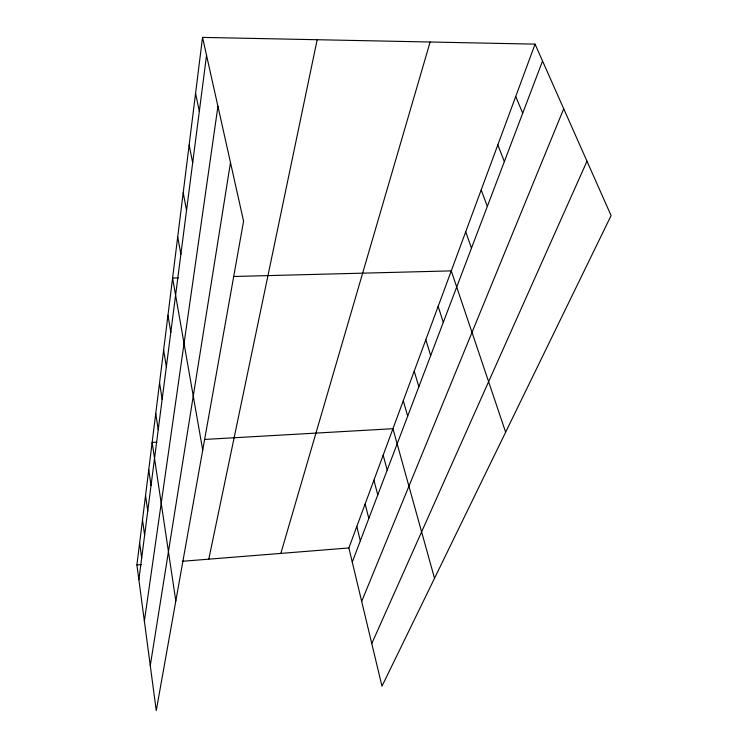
<?xml version="1.0" encoding="UTF-8"?>
<svg xmlns="http://www.w3.org/2000/svg" width="748" height="748" viewBox="0 0 748 748"><rect width="100%" height="100%" fill="white"/><g stroke="black" fill="none" stroke-linecap="round" stroke-linejoin="round"><path stroke-width="1.12" d="M202.53 37.4L243.577 221.156L156.248 710.6L136.903 564.918L202.53 37.4L535.063 44.132L611.097 215.583L381.985 686.206L348.877 547.957L535.063 44.132M138.876 579.765L206.542 55.361M144.373 621.158L217.93 106.338M150.273 665.608L230.496 162.568M208.795 559.167L317.171 39.719M280.837 553.398L430.128 42.01M352.261 562.075L542.543 61.009M361.677 601.42L563.721 108.769M371.775 643.589L586.984 161.213M136.903 564.918L141.428 564.562M182.306 561.29L348.877 547.957M156.734 442.171L152.143 442.433L175.808 600.943M205.074 439.413L392.943 428.707L434.513 578.298M178.323 277.919L172.592 278.069L202.727 450.081M233.385 276.498L451.268 270.879L505.639 432.213M515.727 96.464L522.712 113.247M497.822 144.916L504.358 161.568M481.198 189.899L487.331 206.401M465.714 231.787L471.483 248.121M438.141 306.399L443.293 322.36M425.808 339.77L430.698 355.524M414.205 371.167L418.852 386.725M403.275 400.76L407.688 416.122M383.172 455.149L387.193 470.09M373.925 480.188L377.759 494.914M365.146 503.937L368.82 518.467M356.805 526.499L360.33 540.823M195.565 93.425L199.333 111.284M189.141 145.037L192.685 162.755M183.204 192.741L186.551 210.291M177.706 236.966L180.876 254.311M167.963 315.291L170.825 332.206M163.625 350.129L166.355 366.819M159.558 382.798L162.166 399.264M155.743 413.513L158.23 429.745M148.749 469.707L151.04 485.471M145.542 495.485L147.749 511.015M142.513 519.869L144.626 535.166M139.633 542.983L141.681 558.055"/></g></svg>
